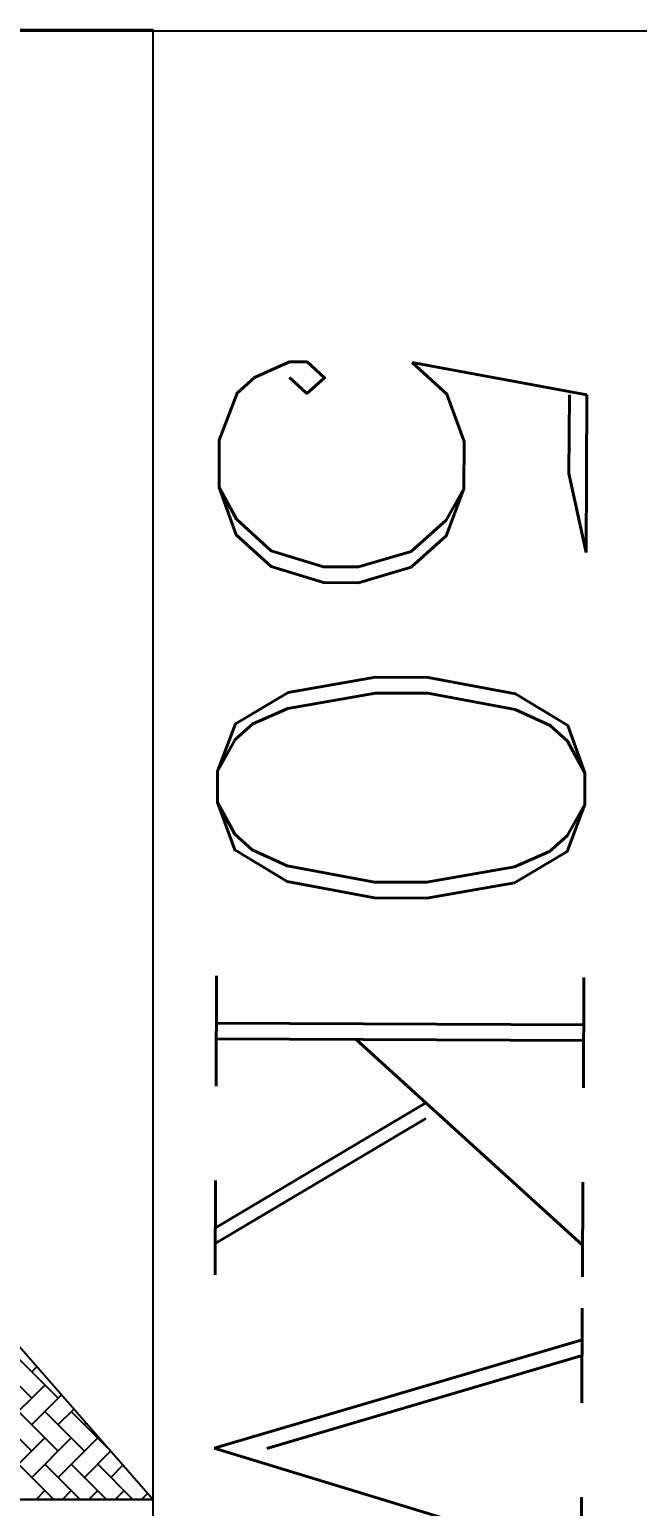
# Model space of a CAD drawing. Header units: inches. Extents: x 568057 to 582735, y 117431 to 202408.
# Drawn here: x 571325.8 to 571358.9, y 119567.5 to 119647.9 of the extents above; entities that cross this region are included whole.
import ezdxf

# ---------------------------------------------------------------- set-up
doc = ezdxf.new("R2010")
doc.units = ezdxf.units.IN
doc.header["$MEASUREMENT"] = 0
doc.layers.add('PANEL', color=3, linetype='Continuous')
doc.layers.add('wall', color=4, linetype='Continuous')
doc.styles.add('ROMANC', font='ROMANC.shx')

# ---------------------------------------------------------------- blocks, each defined once
blk = doc.blocks.new('panel80X70X200')
at = {"layer": 'PANEL', "lineweight": -2, "ltscale": 2}
for p, q in [((40, 0), (-40, -70)), ((-40, 0), (40, 0)), ((-40, -70), (-40, 0)), ((40, 0), (40, -70))]:
    blk.add_line(p, q, dxfattribs=at)
at = {"layer": 'PANEL', "color": 30, "lineweight": -2, "ltscale": 2}
for p, q in [((40, -0.614), (39.672, -0.287)), ((38.08, -3.005), (40, -1.085)), ((40, -2.051), (39.517, -1.568)), ((38.799, -3.723), (37.373, -2.298)), ((38.799, -2.287), (38.14, -1.628)), ((35.207, -4.442), (37.188, -2.461)), ((38.799, -5.16), (36.643, -3.005)), ((38.08, -4.442), (40, -2.522)), ((40, -3.488), (39.517, -3.005)), ((35.207, -5.879), (37.362, -3.723)), ((35.925, -3.723), (35.841, -3.639)), ((38.08, -5.879), (40, -3.959)), ((35.925, -5.16), (35.075, -4.31)), ((38.799, -6.597), (36.643, -4.442)), ((40, -4.925), (39.517, -4.442)), ((32.333, -7.316), (34.488, -5.16)), ((35.925, -6.597), (34.308, -4.98)), ((35.207, -7.316), (37.362, -5.16)), ((38.08, -7.316), (40, -5.396)), ((33.051, -6.597), (32.776, -6.321)), ((35.925, -8.034), (33.77, -5.879)), ((38.799, -8.034), (36.643, -5.879)), ((40, -6.362), (39.517, -5.879)), ((32.333, -8.752), (34.488, -6.597)), ((35.207, -8.752), (37.362, -6.597))]:
    blk.add_line(p, q, dxfattribs=at)

msp = doc.modelspace()

# ---------------------------------------------------------------- linework, layer by layer
at = {"layer": 'wall', "color": 21}
msp.add_line((571470.987, 119647.761), (571262.486, 119647.761), dxfattribs=at)

# ---------------------------------------------------------------- block references
at = {"layer": 'PANEL', "rotation": 270.0067627410676}
for p in [(571332.482, 119607.855), (571332.491, 119527.855)]:
    msp.add_blockref('panel80X70X200', p, dxfattribs=at)

# ---------------------------------------------------------------- texts
at = {"layer": 'PANEL', "color": 2, "linetype": 'Continuous', "style": 'ROMANC'}
msp.add_text('50KVA', height=20, rotation=269.71478, dxfattribs=at).set_placement((571336.138, 119632.358))

doc.saveas('drawing.dxf')
